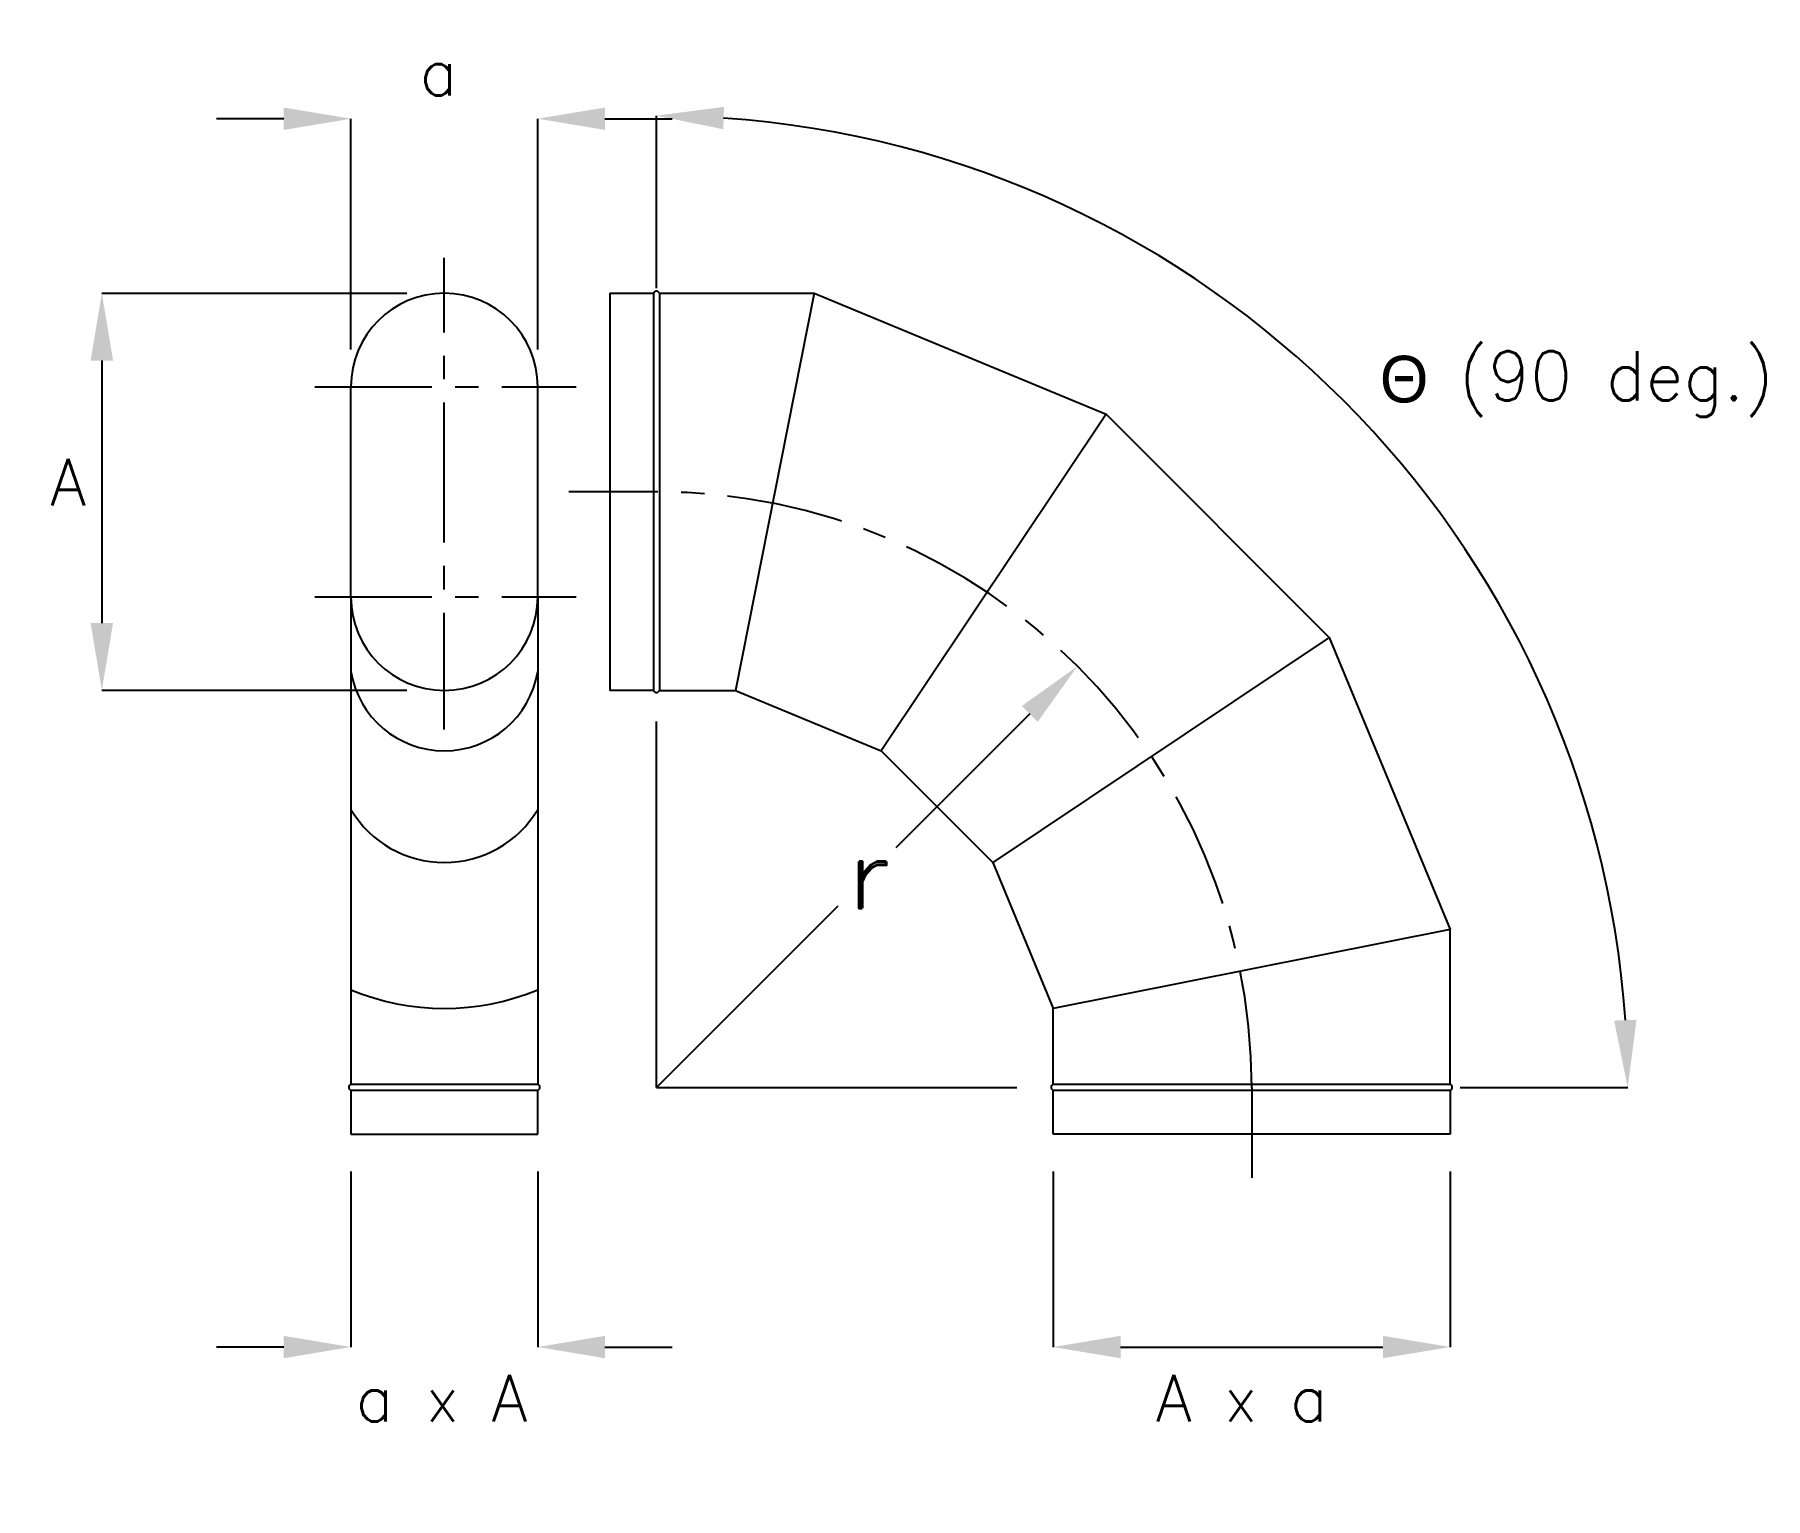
# Model space of a CAD drawing. Extents: x 3.1 to 40.2, y 38.2 to 69.5.
import ezdxf
from ezdxf.enums import TextEntityAlignment as Align

# ---------------------------------------------------------------- set-up
doc = ezdxf.new("R2010")
doc.units = 0
doc.header["$LTSCALE"] = 2
doc.header["$MEASUREMENT"] = 0
doc.linetypes.add('CENTER', pattern=[2, 1.25, -0.25, 0.25, -0.25])
doc.layers.get('0').update_dxf_attribs({"linetype": 'CONTINUOUS'})
doc.layers.add('CENTER', color=3, linetype='CENTER')
doc.layers.add('DIM', color=2, linetype='CONTINUOUS')
doc.styles.add('GREEKC', font='GREEKC')
doc.styles.add('ROMAND', font='ROMAND')
doc.styles.add('ROMANS', font='ROMANS')
doc.dimstyles.get("Standard").update_dxf_attribs({"dimtxt": 0.18, "dimasz": 0.18, "dimexe": 0.18, "dimexo": 0.0625, "dimgap": 0.09, "dimtad": 0, "dimtih": 1, "dimtoh": 1, "dimdec": 4, "dimzin": 0, "dimdsep": 46, "dimtxsty": 'Standard', "dimcen": 0.09, "dimadec": 0, "dimazin": 0, "dimtfac": 1, "dimtdec": 4, "dimtofl": 0, "dimtmove": 0, "dimatfit": 3, "dimfxl": 0, "dimtolj": 1, "dimtzin": 0, "dimarcsym": 0})

# ---------------------------------------------------------------- blocks, each defined once
blk = doc.blocks.new('*D9')
at = {"layer": 'DIM', "color": 0, "lineweight": -2}
for p, q in [((16.423, 64.881), (16.423, 67.773)), ((34.436, 46.97), (37.226, 46.97))]:
    blk.add_line(p, q, dxfattribs=at)
blk.add_arc((16.423, 46.97), 20.803, 3.9669, 86.0331, dxfattribs=at)
at = {"layer": 'DIM', "color": 0}
for points in [[(17.854, 67.484), (17.871, 67.963), (16.423, 67.773)], [(37.416, 48.418), (36.936, 48.401), (37.226, 46.97)]]:
    blk.add_solid(points, dxfattribs=at)
at = {"layer": 'DIM', "color": 0, "insert": (33.51, 65.127), "char_height": 1.44, "attachment_point": 5, "rotation": 316.7373, "style": 'ROMAND'}
blk.add_mtext('\\A1;  ', dxfattribs=at)
blk = doc.blocks.new('*D8')
at = {"layer": 'DIM', "color": 0, "lineweight": -2}
for p, q in [((24.923, 45.17), (24.923, 41.413)), ((33.423, 45.17), (33.423, 41.413)), ((26.363, 41.413), (31.983, 41.413))]:
    blk.add_line(p, q, dxfattribs=at)
at = {"layer": 'DIM', "color": 0}
for points in [[(26.363, 41.653), (26.363, 41.173), (24.923, 41.413)], [(31.983, 41.653), (31.983, 41.173), (33.423, 41.413)]]:
    blk.add_solid(points, dxfattribs=at)
at = {"layer": 'DIM', "color": 0, "insert": (29.173, 42.853), "char_height": 1.44, "attachment_point": 5, "style": 'ROMAND'}
blk.add_mtext('\\A1;  ', dxfattribs=at)
blk = doc.blocks.new('*D7')
at = {"layer": 'DIM', "color": 0, "lineweight": -2}
for p, q in [((9.88, 45.17), (9.88, 41.413)), ((13.88, 45.17), (13.88, 41.413)), ((8.44, 41.413), (7, 41.413)), ((15.32, 41.413), (16.76, 41.413))]:
    blk.add_line(p, q, dxfattribs=at)
at = {"layer": 'DIM', "color": 0}
for points in [[(8.44, 41.653), (8.44, 41.173), (9.88, 41.413)], [(15.32, 41.653), (15.32, 41.173), (13.88, 41.413)]]:
    blk.add_solid(points, dxfattribs=at)
at = {"layer": 'DIM', "color": 0, "insert": (11.88, 38.173), "char_height": 1.44, "attachment_point": 5, "style": 'ROMAND'}
blk.add_mtext('\\A1;  ', dxfattribs=at)
blk = doc.blocks.new('*D6')
at = {"layer": 'DIM', "color": 0, "lineweight": -2}
for p, q in [((8.44, 67.708), (7, 67.708)), ((9.88, 62.77), (9.88, 67.708)), ((13.88, 62.77), (13.88, 67.708)), ((15.32, 67.708), (16.76, 67.708))]:
    blk.add_line(p, q, dxfattribs=at)
at = {"layer": 'DIM', "color": 0}
for points in [[(8.44, 67.948), (8.44, 67.468), (9.88, 67.708)], [(15.32, 67.948), (15.32, 67.468), (13.88, 67.708)]]:
    blk.add_solid(points, dxfattribs=at)
at = {"layer": 'DIM', "color": 0, "insert": (11.88, 69.508), "char_height": 1.44, "attachment_point": 5, "style": 'ROMAND'}
blk.add_mtext('\\A1;  ', dxfattribs=at)
blk = doc.blocks.new('*D5')
at = {"layer": 'DIM', "color": 0, "lineweight": -2}
for p, q in [((11.08, 63.97), (4.544, 63.97)), ((4.544, 62.53), (4.544, 56.91)), ((11.08, 55.47), (4.544, 55.47))]:
    blk.add_line(p, q, dxfattribs=at)
at = {"layer": 'DIM', "color": 0}
for points in [[(4.304, 62.53), (4.784, 62.53), (4.544, 63.97)], [(4.304, 56.91), (4.784, 56.91), (4.544, 55.47)]]:
    blk.add_solid(points, dxfattribs=at)
at = {"layer": 'DIM', "color": 0, "insert": (3.104, 59.72), "char_height": 1.44, "attachment_point": 5, "rotation": 90, "style": 'ROMAND'}
blk.add_mtext('\\A1;  ', dxfattribs=at)

msp = doc.modelspace()

# ---------------------------------------------------------------- linework, layer by layer
at = {"color": 7}
for p, q in [((15.42321, 63.97042), (15.42321, 55.47042)), ((15.42321, 63.97042), (16.36071, 63.97042)), ((16.36071, 63.97042), (16.36071, 55.47042)), ((16.48571, 63.97042), (16.48571, 55.47042)), ((16.48571, 63.97042), (19.80472, 63.97042)), ((19.80472, 63.97042), (18.11396, 55.47042)), ((19.80472, 63.97042), (26.05294, 61.38233)), ((9.87971, 57.47042), (9.87971, 61.97042)), ((13.87971, 57.47042), (13.87971, 61.97042)), ((26.05294, 61.38233), (21.23807, 54.17638)), ((26.05294, 61.38233), (30.83511, 56.60015)), ((9.87971, 57.47042), (9.87971, 47.03292)), ((13.87971, 57.47042), (13.87971, 47.03292)), ((30.83511, 56.60015), (23.62916, 51.78529)), ((30.83511, 56.60015), (33.42321, 50.35193)), ((16.36071, 55.47042), (15.42321, 55.47042)), ((16.48571, 55.47042), (18.11396, 55.47042)), ((18.11396, 55.47042), (21.23807, 54.17638)), ((21.23807, 54.17638), (23.62916, 51.78529)), ((23.62916, 51.78529), (24.92321, 48.66118)), ((33.42321, 50.35193), (24.92321, 48.66118)), ((33.42321, 47.03292), (33.42321, 50.35193)), ((24.92321, 47.03292), (24.92321, 48.66118)), ((13.87971, 47.03292), (9.87971, 47.03292)), ((13.87971, 46.90792), (9.87971, 46.90792)), ((9.87971, 46.90792), (9.87971, 45.97042)), ((13.87971, 45.97042), (13.87971, 46.90792)), ((33.42321, 47.03292), (24.92321, 47.03292)), ((33.42321, 46.90792), (24.92321, 46.90792)), ((24.92321, 45.97042), (24.92321, 46.90792)), ((33.42321, 46.90792), (33.42321, 45.97042)), ((9.87971, 45.97042), (13.87971, 45.97042)), ((33.42321, 45.97042), (24.92321, 45.97042))]:
    msp.add_line(p, q, dxfattribs=at)
for centre, radius, start, end in [((11.87971, 61.97042), 2, 360, 180), ((16.42321, 63.95219), 0.0651, 16.260205, 163.739795), ((11.87971, 57.47042), 2, 180, 0), ((11.87971, 56.20372), 2.02734, 189.420173, 350.579827), ((16.42321, 55.48865), 0.0651, 196.260205, 343.739795), ((11.87971, 54.11711), 2.33182, 210.94084, 329.05916), ((11.87971, 53.88743), 5.22625, 247.5, 292.5), ((9.89794, 46.97042), 0.0651, 106.260205, 253.739795), ((13.86149, 46.97042), 0.0651, 286.260205, 73.739795), ((24.94144, 46.97042), 0.0651, 106.260205, 253.739795), ((33.40498, 46.97042), 0.0651, 286.260205, 73.739795)]:
    msp.add_arc(centre, radius, start, end, dxfattribs=at)
at = {"layer": 'CENTER', "color": 7}
for p, q in [((11.87971, 59.13346), (11.87971, 64.72863)), ((9.10955, 61.97042), (14.70472, 61.97042)), ((11.87971, 54.63346), (11.87971, 60.22863)), ((16.42321, 59.72042), (14.54999, 59.72042)), ((9.10955, 57.47042), (14.70472, 57.47042)), ((29.17321, 46.97042), (29.17321, 45.03552))]:
    msp.add_line(p, q, dxfattribs=at)
msp.add_arc((16.42321, 46.97042), 12.75, 360, 90, dxfattribs=at)
at = {"layer": 'DIM', "color": 7}
for p, q in [((16.42321, 64.08081), (16.42321, 64.88081)), ((24.42059, 54.9678), (21.54973, 52.09695)), ((16.42321, 46.97042), (16.42321, 54.80514)), ((16.42321, 46.97042), (20.3123, 50.85951)), ((16.42321, 46.97042), (24.14199, 46.97042)), ((33.63574, 46.97042), (34.43574, 46.97042))]:
    msp.add_line(p, q, dxfattribs=at)
msp.add_solid([(24.25088, 55.13751), (24.59029, 54.7981), (25.43882, 55.98604)], dxfattribs=at)

# ---------------------------------------------------------------- texts
at = {"style": 'ROMAND'}
msp.add_text('r', height=1.5, dxfattribs=at).set_placement((20.51109, 50.80639))
at = {"layer": 'DIM', "color": 7}
for s, height, style, p in [('a', 1, 'ROMANS', (11.34937, 68.20727)), ('(90 deg.)', 1.05, 'ROMANS', (33.60544, 61.67906)), ('Q', 1, 'GREEKC', (31.91798, 61.63366))]:
    msp.add_text(s, height=height, dxfattribs=dict(at, style=style)).set_placement(p)
at = {"layer": 'DIM', "color": 7, "style": 'ROMANS'}
msp.add_text('A', height=1, dxfattribs=at).set_placement((4.20988, 59.42715), align=Align.RIGHT)
for s, p in [('a x A', (11.81793, 40.3181)), ('A x a', (28.96358, 40.31921))]:
    msp.add_text(s, height=1, dxfattribs=at).set_placement(p, align=Align.MIDDLE)

# ---------------------------------------------------------------- dimensions: what is measured, and where the dimension line sits
at = {"layer": 'DIM', "color": 7}
for base, p1, p2, picture, middle in [((13.87971, 67.7083), (9.87971, 61.97042), (13.87971, 61.97042), '*D6', (11.87971, 69.5083)), ((13.87971, 41.41323), (9.87971, 45.97042), (13.87971, 45.97042), '*D7', (11.87971, 38.17323)), ((33.42321, 41.41323), (24.92321, 45.97042), (33.42321, 45.97042), '*D8', (29.17321, 42.85323))]:
    dim = msp.add_linear_dim(base=base, p1=p1, p2=p2, text='  ', dimstyle='Standard', override={"dimscale": 8, "dimexe": 0, "dimexo": 0.1, "dimtad": 1, "dimtih": 0, "dimtxsty": 'ROMAND', "dimtmove": 2}, dxfattribs=at)
    dim.commit()
    dim.dimension.update_dxf_attribs({"geometry": picture, "text_midpoint": middle})
dim = msp.add_angular_dim_2l(base=(34.43899, 57.37184), line1=((16.42321, 64.0173), (16.42321, 64.08081)), line2=((33.47008, 46.97042), (33.63574, 46.97042)), text='  ', dimstyle='Standard', override={"dimscale": 8, "dimexe": 0, "dimexo": 0.1, "dimtad": 1, "dimtih": 0, "dimtxsty": 'ROMAND', "dimtmove": 2}, dxfattribs=at)
dim.commit()
dim.dimension.update_dxf_attribs({"geometry": '*D9', "text_midpoint": (33.51047, 65.12667), "dimtype": 162})
dim = msp.add_linear_dim(base=(4.54439, 55.47042), p1=(11.87971, 63.97042), p2=(11.87971, 55.47042), angle=90, text='  ', dimstyle='Standard', override={"dimscale": 8, "dimexe": 0, "dimexo": 0.1, "dimtad": 1, "dimtih": 0, "dimtxsty": 'ROMAND', "dimtmove": 2}, dxfattribs=at)
dim.commit()
dim.dimension.update_dxf_attribs({"geometry": '*D5', "text_midpoint": (3.10439, 59.72042)})

doc.saveas('drawing.dxf')
